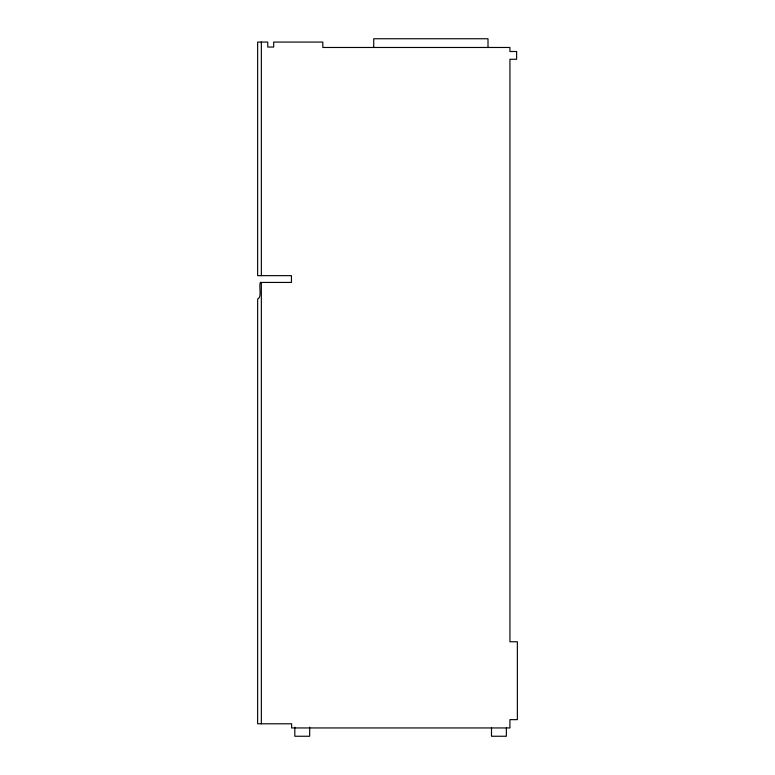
<?xml version="1.0" encoding="UTF-8"?>
<svg xmlns="http://www.w3.org/2000/svg" width="775" height="775" viewBox="0 0 775 775"><rect width="100%" height="100%" fill="white"/><g stroke="black" fill="none" stroke-linecap="round" stroke-linejoin="round"><path stroke-width="1.16" d="M506.356 727.948L506.356 736.25L491.495 736.25L491.495 727.948M488.008 47.469L488.008 38.75L373.724 38.75L373.724 47.469M309.68 727.192L309.68 736.25L294.81 736.25L294.81 727.192M261.349 42.073L261.349 275.648M261.349 282.439L261.349 723.792M260.361 282.439C258.724 286.643 262.144 297.261 257.649 299.043L257.639 723.792L291.642 723.792L291.642 727.948L509.931 727.948L509.931 719.646L517.361 719.646L517.361 641.758L509.931 641.758L509.931 59.268L516.625 59.268L516.625 51.499L509.931 51.499L509.931 47.469L322.817 47.469L322.817 42.073L273.682 42.073L273.682 47.052L267.743 47.052L267.743 42.073L257.649 42.073L257.639 275.648L291.448 275.648L291.448 282.439L260.361 282.439"/></g></svg>
